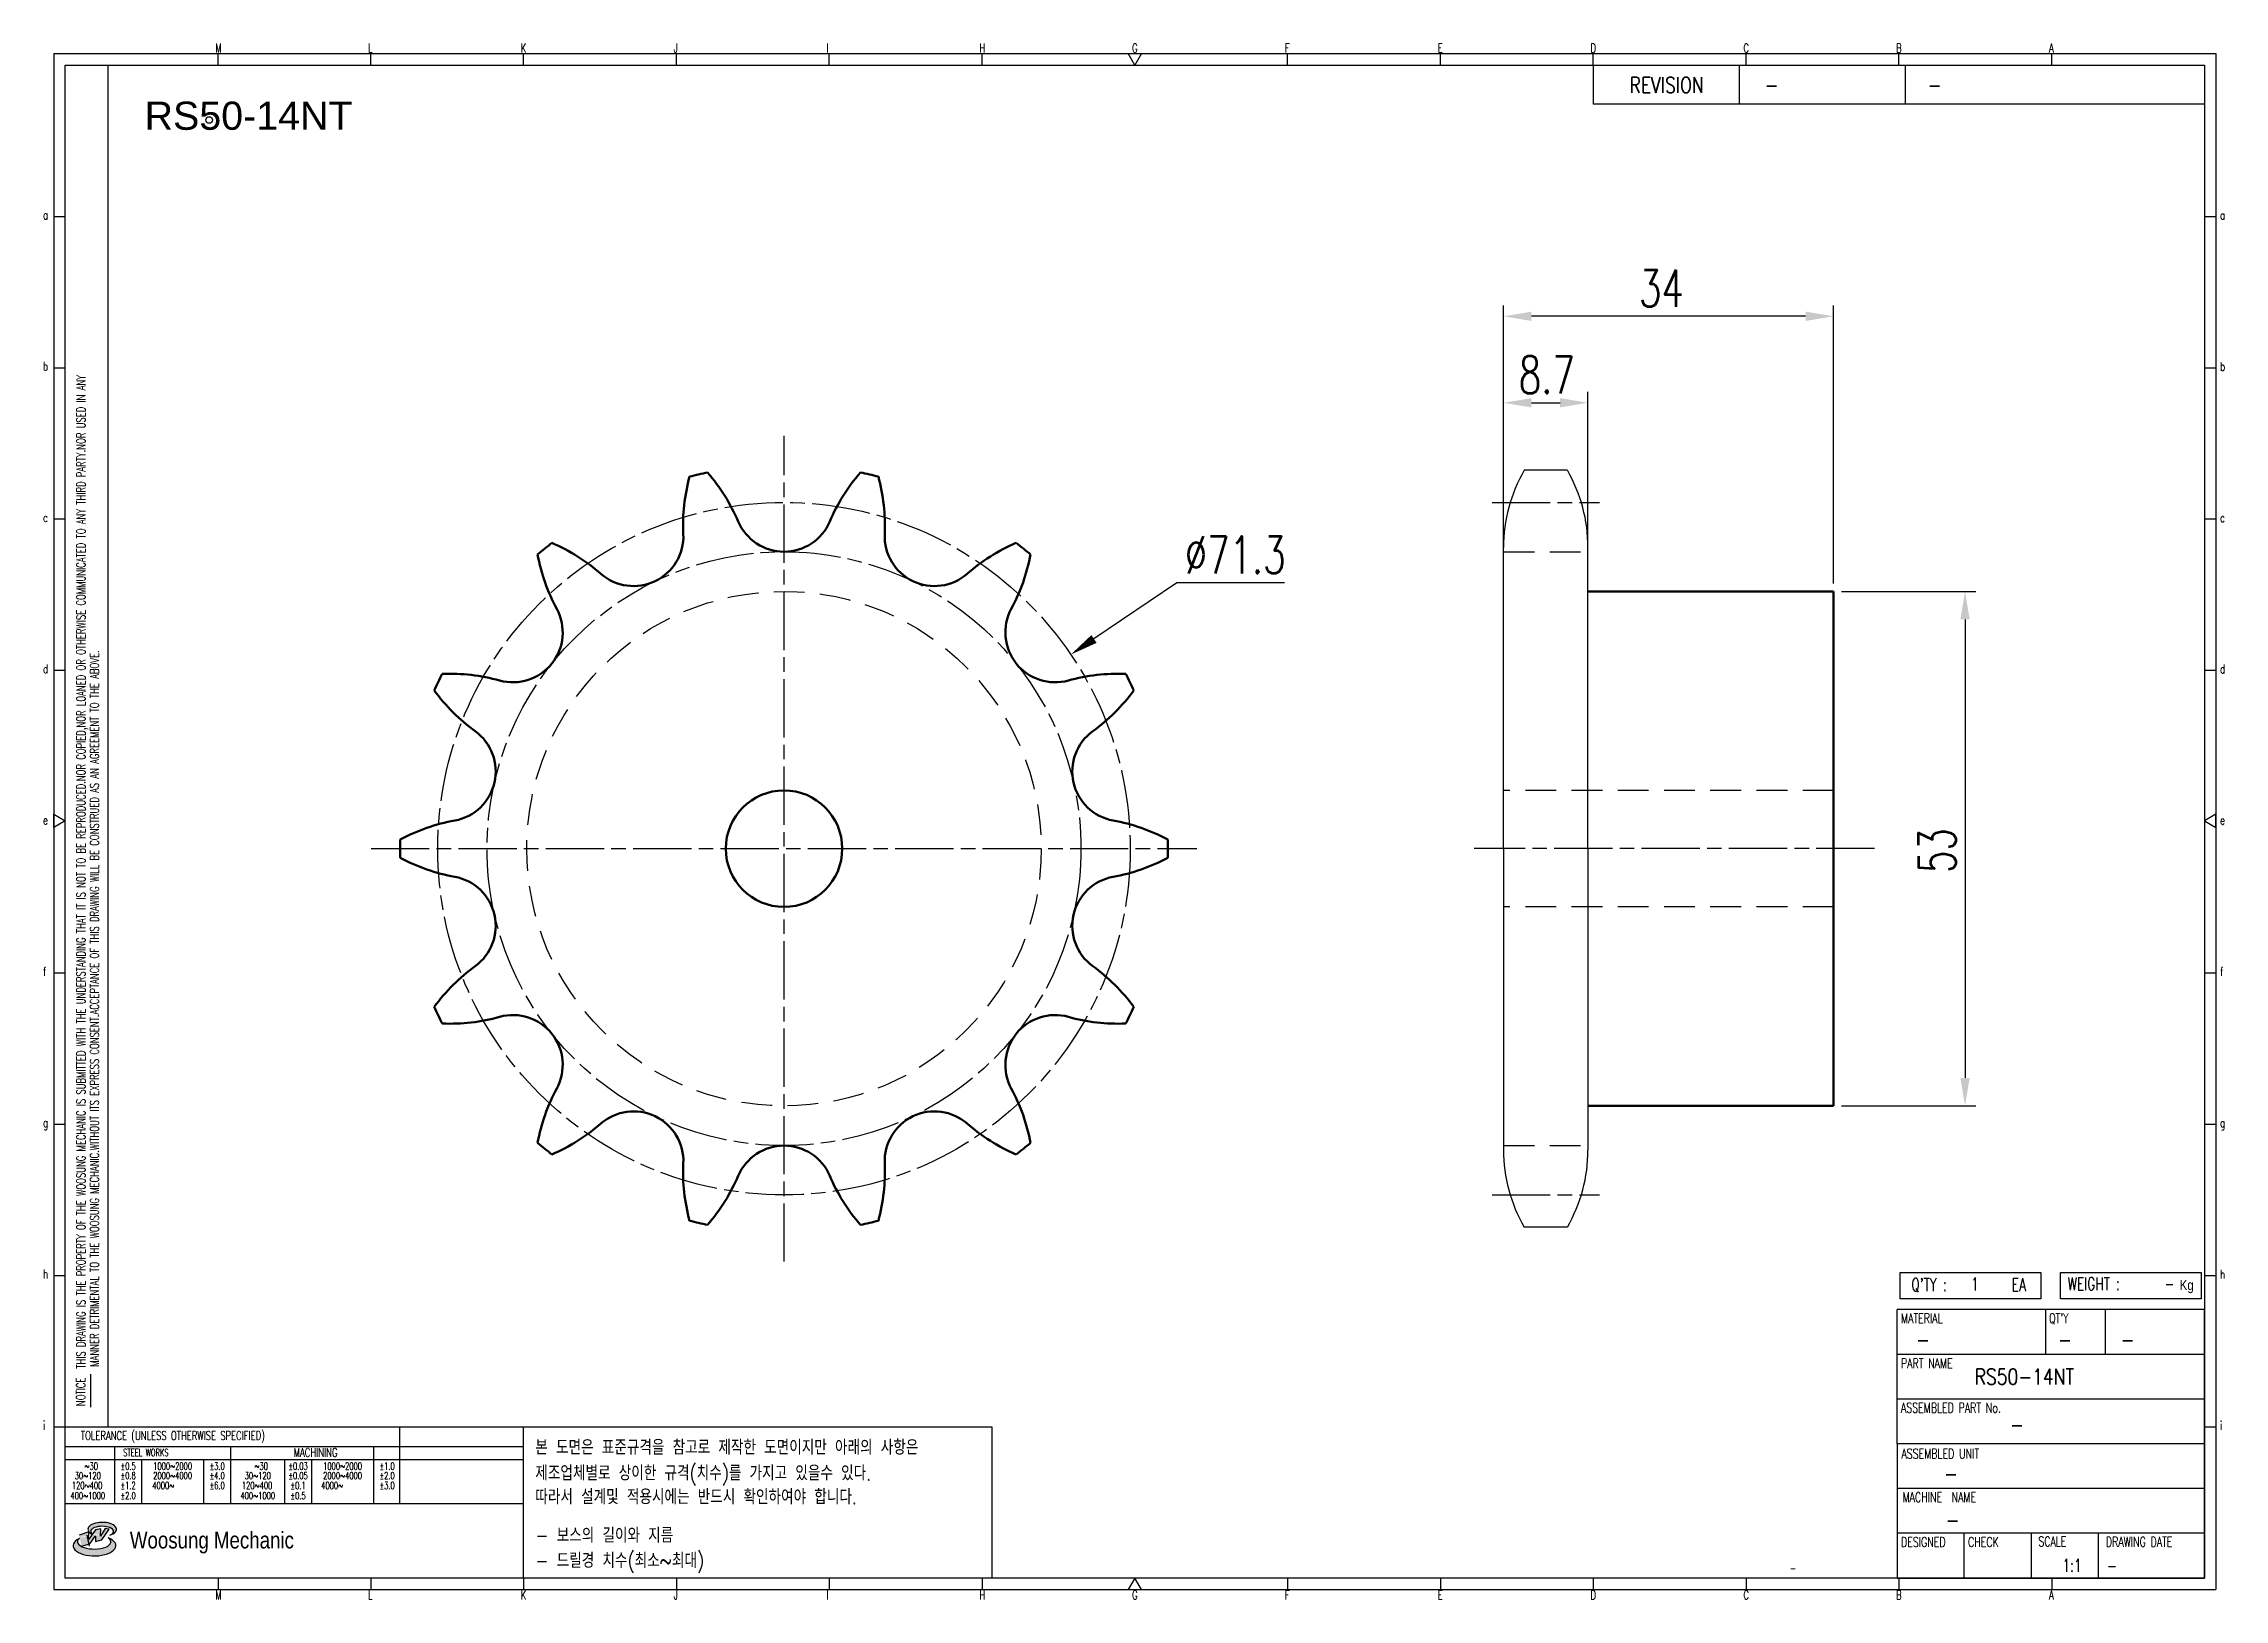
# Model space of a CAD drawing. Header units: millimetres. Extents: x 8308 to 8533, y 4751 to 4911.
import ezdxf
from ezdxf.enums import TextEntityAlignment as Align

# ---------------------------------------------------------------- set-up
doc = ezdxf.new("R2010")
doc.units = ezdxf.units.MM
for name, pattern in [('AM_ISO08W050', [18, 12, -1.5, 3, -1.5]), ('AM_ISO08W050x2', [9, 6, -0.75, 1.5, -0.75]), ('HIDDEN', [9.525, 6.35, -3.175])]:
    doc.linetypes.add(name, pattern=pattern)
for name, color, linetype, lineweight in [('1', 7, 'Continuous', 50), ('22', 30, 'AM_ISO08W050', 25), ('23', 40, 'AM_ISO08W050', 25), ('VIS', 7, 'Continuous', 50)]:
    doc.layers.add(name, color=color, linetype=linetype, lineweight=lineweight)
for name, color, linetype in [('HL', 2, 'HIDDEN'), ('S-DIM', 7, 'Continuous'), ('TITLE', 7, 'Continuous'), ('도면레이아웃', 7, 'Continuous')]:
    doc.layers.add(name, color=color, linetype=linetype)
doc.styles.add('HAN', font='ROMANS.shx', dxfattribs={"width": 0.7, "bigfont": 'whgtxt.shx'})
doc.styles.add('HKD_ST2', font='romans.shx', dxfattribs={"width": 0.7, "height": 4, "bigfont": '@extfont2.shx'})
doc.styles.add('HSG', font='SIMPLEX.shx', dxfattribs={"width": 0.7, "bigfont": 'HSG.shx'})
doc.styles.add('ROMANS', font='romans.shx', dxfattribs={"width": 0.7, "bigfont": 'whgtxt.shx'})
doc.styles.add('SLDTEXTSTYLE4', font='arial.ttf', dxfattribs={"width": 0.8})
doc.styles.get("Standard").update_dxf_attribs({"font": 'arial.ttf'})
doc.dimstyles.new('APP4', dxfattribs={"dimscale": 1.6, "dimtxt": 2.4, "dimasz": 1.8, "dimexe": 0.7, "dimexo": 0.5, "dimgap": 0.6, "dimtad": 1, "dimtoh": 1, "dimdec": 1, "dimrnd": 0.01, "dimzin": 9, "dimdsep": 46, "dimtxsty": 'HSG', "dimcen": 0, "dimclrd": 1, "dimclre": 1, "dimclrt": 256, "dimazin": 2, "dimtp": 1, "dimtm": 1, "dimtfac": 0.5, "dimtdec": 1, "dimtofl": 0, "dimtmove": 0, "dimatfit": 3, "dimfxl": 0, "dimtvp": 1, "dimtolj": 2, "dimlwd": -1, "dimlwe": -1, "dimarcsym": 0})

# ---------------------------------------------------------------- blocks, each defined once
blk = doc.blocks.new('SUYWSHJH')
at = {"layer": '도면레이아웃'}
h = blk.add_hatch(color=10, dxfattribs=at)
h.paths.add_polyline_path([(1.544, 35.177), (1.554, 34.966), (1.779, 35.034), (2.054, 35.422), (1.908, 35.446), (1.728, 35.167), (1.741, 35.439), (1.547, 35.405), (1.292, 35.041), (1.295, 35.33), (0.943, 35.208), (1.03, 34.8), (1.336, 34.885)])
edge = h.paths.add_edge_path()
edge.add_ellipse((1.795, 35.421), major_axis=(-0.53, 0), ratio=0.487785, start_angle=122.36065, end_angle=403.39574)
edge.add_line((1.411, 35.244), (1.419, 35.261))
edge.add_ellipse((1.798, 35.344), major_axis=(-0.423, 0), ratio=0.444396, start_angle=131.58977, end_angle=386.19408, ccw=False)
edge = h.paths.add_edge_path()
edge.add_ellipse((1.512, 34.815), major_axis=(-0.793, 0), ratio=0.480113, start_angle=314.67633, end_angle=590.85213)
edge.add_ellipse((1.501, 34.958), major_axis=(-0.62, 0), ratio=0.43311, start_angle=331.7024, end_angle=574.42495, ccw=False)
for p, q in [((0, 90.118), (80.15, 90.118)), ((0, 90.118), (0, 33.191)), ((6.089, 89.693), (6.089, 90.118)), ((11.753, 89.693), (11.753, 90.118)), ((17.418, 89.693), (17.418, 90.118)), ((23.082, 89.693), (23.082, 90.118)), ((28.746, 89.693), (28.746, 90.118)), ((34.411, 89.693), (34.411, 90.118)), ((45.739, 89.693), (45.739, 90.118)), ((51.404, 89.693), (51.404, 90.118)), ((57.068, 89.693), (57.068, 90.118)), ((62.732, 89.693), (62.732, 90.118)), ((68.397, 89.693), (68.397, 90.118)), ((74.061, 89.693), (74.061, 90.118)), ((80.15, 90.118), (80.15, 33.191)), ((0, 84.085), (0.425, 84.085)), ((79.725, 84.085), (80.15, 84.085)), ((0, 78.478), (0.425, 78.478)), ((79.725, 78.478), (80.15, 78.478)), ((0, 72.87), (0.425, 72.87)), ((79.725, 72.87), (80.15, 72.87)), ((0, 67.262), (0.425, 67.262)), ((79.725, 67.262), (80.15, 67.262)), ((0, 56.047), (0.425, 56.047)), ((79.725, 56.047), (80.15, 56.047)), ((0, 50.439), (0.425, 50.439)), ((79.725, 50.439), (80.15, 50.439)), ((0, 44.832), (0.425, 44.832)), ((79.725, 44.832), (80.15, 44.832)), ((1.377, 39.947), (1.377, 41.174)), ((0, 39.224), (0.425, 39.224)), ((79.725, 39.224), (80.15, 39.224)), ((0, 33.191), (80.15, 33.191)), ((6.089, 33.616), (6.089, 33.191)), ((11.753, 33.616), (11.753, 33.191)), ((17.418, 33.616), (17.418, 33.191)), ((23.082, 33.616), (23.082, 33.191)), ((28.746, 33.616), (28.746, 33.191)), ((34.411, 33.616), (34.411, 33.191)), ((45.739, 33.616), (45.739, 33.191)), ((51.404, 33.616), (51.404, 33.191)), ((57.068, 33.616), (57.068, 33.191)), ((62.732, 33.616), (62.732, 33.191)), ((68.397, 33.616), (68.397, 33.191)), ((74.061, 33.616), (74.061, 33.191))]:
    blk.add_line(p, q)
at = {"color": 2}
for p, q in [((2.017, 39.224), (2.017, 89.693)), ((0.425, 39.224), (17.418, 39.224)), ((12.816, 39.224), (12.816, 36.382)), ((17.418, 33.616), (17.418, 39.224)), ((0.425, 38.487), (17.418, 38.487)), ((0.425, 38.012), (17.418, 38.012)), ((2.257, 38.487), (2.257, 36.382)), ((3.257, 38.012), (3.257, 36.382)), ((5.557, 38.012), (5.557, 36.382)), ((6.557, 38.5), (6.557, 36.382)), ((8.557, 38.012), (8.557, 36.382)), ((9.557, 38.026), (9.557, 36.382)), ((11.857, 38.487), (11.857, 36.382)), ((0.425, 36.382), (17.418, 36.382))]:
    blk.add_line(p, q, dxfattribs=at)
at = {"color": 6, "ltscale": 0.5}
for p, q in [((57.068, 89.693), (57.068, 88.246)), ((62.47, 89.693), (62.47, 88.246)), ((68.635, 89.693), (68.635, 88.246)), ((79.725, 88.246), (57.068, 88.246)), ((68.336, 38.59), (68.336, 43.563)), ((79.725, 43.563), (68.336, 43.563)), ((73.827, 43.563), (73.827, 41.905)), ((76.037, 43.563), (76.037, 41.905)), ((79.725, 38.59), (79.725, 43.563)), ((79.725, 41.905), (68.336, 41.905)), ((79.725, 40.248), (68.336, 40.248)), ((68.336, 38.59), (68.336, 33.616)), ((79.725, 38.59), (68.336, 38.59)), ((79.725, 33.616), (79.725, 38.59)), ((79.725, 36.932), (68.336, 36.932)), ((79.725, 35.274), (68.336, 35.274)), ((70.822, 33.616), (70.822, 35.274)), ((73.309, 33.616), (73.309, 35.274)), ((75.796, 33.616), (75.796, 35.274)), ((68.336, 33.616), (79.725, 33.616))]:
    blk.add_line(p, q, dxfattribs=at)
for points in [[(40.075, 89.693), (39.83, 90.118), (40.32, 90.118)], [(0.425, 89.693), (79.725, 89.693), (79.725, 33.616), (0.425, 33.616)], [(0.425, 61.679), (0, 61.433), (0, 61.924)], [(79.725, 61.679), (80.15, 61.433), (80.15, 61.924)], [(40.075, 33.616), (39.83, 33.191), (40.32, 33.191)]]:
    blk.add_lwpolyline(points, close=True)
at = {"layer": 'TITLE', "color": 20}
for p, q in [((68.449, 43.961), (68.449, 44.936)), ((68.449, 44.936), (73.654, 44.936)), ((73.654, 44.936), (73.654, 43.961)), ((74.39, 43.961), (74.39, 44.936)), ((74.39, 44.936), (79.595, 44.936)), ((79.595, 44.936), (79.595, 43.961)), ((73.654, 43.961), (68.449, 43.961)), ((79.595, 43.961), (74.39, 43.961))]:
    blk.add_line(p, q, dxfattribs=at)
at = {"layer": '도면레이아웃'}
for p, q in [((1.295, 35.33), (0.943, 35.208)), ((1.03, 34.8), (1.336, 34.885)), ((1.224, 35.208), (1.311, 34.8)), ((1.224, 35.208), (1.224, 35.208)), ((1.547, 35.405), (1.292, 35.041)), ((1.292, 35.041), (1.295, 35.33)), ((1.336, 34.885), (1.544, 35.177)), ((1.419, 35.261), (1.411, 35.244)), ((1.544, 35.177), (1.554, 34.966)), ((1.741, 35.439), (1.547, 35.405)), ((1.554, 34.966), (1.779, 35.034)), ((1.908, 35.446), (1.728, 35.167)), ((1.728, 35.167), (1.741, 35.439)), ((1.779, 35.034), (2.054, 35.422)), ((2.054, 35.422), (1.908, 35.446))]:
    blk.add_line(p, q, dxfattribs=at)
for centre, major_axis, ratio, start_param, end_param in [((1.795, 35.421), (-0.53, 0), 0.487785, 2.135596, 7.040584), ((1.512, 34.815), (-0.793, 0), 0.480113, 5.492138, 10.312315), ((1.501, 34.958), (-0.62, 0), 0.43311, 5.789299, 10.025607), ((1.798, 35.344), (-0.423, 0), 0.444396, 2.296675, 6.740358)]:
    blk.add_ellipse(centre, major_axis=major_axis, ratio=ratio, start_param=start_param, end_param=end_param, dxfattribs=at)
at = {"color": 4, "style": 'HKD_ST2', "width": 0.7}
for s, p in [('M', (5.988, 90.164)), ('L', (11.652, 90.164)), ('K', (17.316, 90.164)), ('J', (22.981, 90.164)), ('I', (28.645, 90.164)), ('H', (34.309, 90.164)), ('G', (39.974, 90.164)), ('F', (45.638, 90.164)), ('E', (51.302, 90.164)), ('D', (56.967, 90.164)), ('C', (62.631, 90.164)), ('B', (68.295, 90.164)), ('A', (73.96, 90.164)), ('a', (-0.395, 83.976)), ('a', (80.305, 83.97)), ('b', (-0.395, 78.368)), ('b', (80.305, 78.362)), ('c', (-0.395, 72.76)), ('c', (80.305, 72.754)), ('d', (-0.395, 67.153)), ('d', (80.305, 67.147)), ('e', (-0.395, 61.545)), ('e', (80.305, 61.539)), ('f', (-0.395, 55.937)), ('f', (80.305, 55.931)), ('g', (-0.395, 50.33)), ('g', (80.305, 50.324)), ('h', (-0.395, 44.722)), ('h', (80.305, 44.716)), ('i', (-0.395, 39.114)), ('i', (80.305, 39.108)), ('M', (5.988, 32.824)), ('L', (11.652, 32.824)), ('K', (17.316, 32.824)), ('J', (22.981, 32.824)), ('I', (28.645, 32.824)), ('H', (34.309, 32.824)), ('G', (39.974, 32.824)), ('F', (45.638, 32.824)), ('E', (51.302, 32.824)), ('D', (56.967, 32.824)), ('C', (62.631, 32.824)), ('B', (68.295, 32.824)), ('A', (73.96, 32.824))]:
    blk.add_text(s, height=0.326, dxfattribs=at).set_placement(p)
for s, height, style, width, p in [('REVISION', 0.5806, 'HAN', 0.8, (58.415, 88.664)), ('-', 0.581, 'HAN', 0.8, (63.426, 88.664)), ('-', 0.581, 'HAN', 0.8, (69.468, 88.664)), ("Q'TY : ", 0.4746, 'HKD_ST2', 0.7, (68.857, 44.253)), ('1', 0.475, 'HKD_ST2', 0.7, (71.071, 44.275)), ('EA', 0.4746, 'HKD_ST2', 0.7, (72.578, 44.253)), ('WEIGHT : ', 0.4746, 'HKD_ST2', 0.7, (74.65, 44.286)), ('-', 0.581, 'HAN', 0.8, (69.029, 42.157)), ('-', 0.581, 'HAN', 0.8, (74.289, 42.157)), ('-', 0.581, 'HAN', 0.8, (76.623, 42.157)), ('-', 0.581, 'HAN', 0.8, (72.515, 39.013)), ('-', 0.581, 'HAN', 0.8, (70.067, 37.189)), ('-', 0.581, 'HAN', 0.8, (70.126, 35.48)), ('1:1', 0.4746, 'HKD_ST2', 0.7, (74.458, 33.848)), ('-', 0.475, 'HKD_ST2', 0.7, (76.112, 33.837))]:
    blk.add_text(s, height=height, dxfattribs=dict(style=style, width=width)).set_placement(p)
at = {"color": 6, "style": 'HKD_ST2', "width": 0.7}
for s, p in [(' THIS DRAWING IS THE PROPERTY OF THE WOOSUNG MECHANIC IS SUBMITTED WITH THE UNDERSTANDING THAT IT IS NOT TO BE REPRODUCED.NOR COPIED,NOR LOANED OR OTHERWISE COMMUNICATED TO ANY THIRD PARTY.NOR USED IN ANY', (1.173, 41.217)), ('MANNER DETRIMENTAL TO THE WOOSUNG MECHANIC.WITHOUT ITS EXPRESS CONSENT.ACCEPTANCE OF THIS DRAWING WILL BE CONSTRUED AS AN AGREEMENT TO THE ABOVE.', (1.672, 41.447))]:
    blk.add_text(s, height=0.326266, rotation=90, dxfattribs=at).set_placement(p)
at = {"style": 'HKD_ST2', "width": 0.7}
blk.add_text('-', height=0.475, dxfattribs=at).set_placement((78.613, 44.286), align=Align.RIGHT)
at = {"color": 4, "style": 'HKD_ST2', "width": 0.7}
for s, height, p in [('MATERIAL', 0.3651, (68.474, 43.425)), ("QT'Y", 0.3651, (73.965, 43.425)), ('PART NAME', 0.3651, (68.474, 41.756)), ('ASSEMBLED PART No.', 0.36511, (68.474, 40.109)), ('ASSEMBLED UNIT', 0.36511, (68.49, 38.408)), ('MACHINE  NAME', 0.36511, (68.532, 36.794)), ('DESIGNED', 0.3651, (68.474, 35.136)), ('CHECK', 0.3651, (70.961, 35.136)), ('SCALE', 0.3651, (73.566, 35.153)), ('DRAWING DATE', 0.36511, (76.071, 35.141))]:
    blk.add_text(s, height=height, dxfattribs=at).set_placement(p, align=Align.TOP_LEFT)
at = {"style": 'HKD_ST2', "width": 0.7}
blk.add_text('NOTICE', height=0.3263, rotation=90, dxfattribs=at).set_placement((1.163, 39.988))
for s, height, style, width, p in [('TOLERANCE (UNLESS OTHERWISE SPECIFIED)', 0.32627, 'HKD_ST2', 0.7, (4.417, 38.896)), ('-', 0.326, 'ROMANS', 0.65, (64.469, 33.975))]:
    blk.add_text(s, height=height, dxfattribs=dict(style=style, width=width)).set_placement(p, align=Align.MIDDLE_CENTER)
at = {"color": 4, "style": 'HKD_ST2', "width": 0.7}
for s, height, p in [('STEEL WORKS', 0.26101, (3.416, 38.268)), ('MACHINING', 0.3263, (9.707, 38.27)), ('%%P0.5', 0.261, (2.757, 37.762)), ('%%P0.8', 0.261, (2.757, 37.411)), ('%%P3.0', 0.261, (6.057, 37.762)), ('%%P4.0', 0.261, (6.057, 37.411)), ('%%P0.03', 0.261, (9.057, 37.762)), ('%%P0.05', 0.261, (9.057, 37.411)), ('%%P1.0', 0.261, (12.357, 37.762)), ('%%P2.0', 0.261, (12.357, 37.411)), ('%%P1.2', 0.261, (2.757, 37.045)), ('%%P2.0', 0.261, (2.757, 36.67)), ('%%P6.0', 0.261, (6.057, 37.045)), ('%%P0.1', 0.261, (9.057, 37.045)), ('%%P0.5', 0.261, (9.057, 36.67)), ('%%P3.0', 0.261, (12.357, 37.045))]:
    blk.add_text(s, height=height, dxfattribs=at).set_placement(p, align=Align.MIDDLE)
for s, height, p in [('30%%126120', 0.261, (1.263, 37.411)), ('%%12630', 0.261, (1.389, 37.762)), ('2000%%1264000', 0.26101, (4.407, 37.411)), ('1000%%1262000', 0.26101, (4.407, 37.762)), ('30%%126120', 0.261, (7.563, 37.411)), ('%%12630', 0.261, (7.689, 37.762)), ('2000%%1264000', 0.26101, (10.707, 37.411)), ('1000%%1262000', 0.26101, (10.707, 37.762)), ('400%%1261000', 0.26101, (1.263, 36.67)), ('120%%126400', 0.26101, (1.237, 37.045)), ('4000%%126', 0.261, (4.061, 37.045)), ('400%%1261000', 0.26101, (7.563, 36.67)), ('120%%126400', 0.26101, (7.537, 37.045)), ('4000%%126', 0.261, (10.321, 37.045))]:
    blk.add_text(s, height=height, dxfattribs=at).set_placement(p, align=Align.MIDDLE_CENTER)
at = {"color": 1, "style": 'SLDTEXTSTYLE4', "width": 0.8}
blk.add_text('Woosung Mechanic', height=0.61957, dxfattribs=at).set_placement((2.822, 34.711))
at = {"layer": 'TITLE', "width": 0.8}
blk.add_text('Kg', height=0.3789, dxfattribs=at).set_placement((78.807, 44.286))
blk = doc.blocks.new('*D87')
at = {"layer": 'Defpoints', "color": 0, "transparency": 16777216}
for p in [(8414.21, 4848.06), (8355.12, 4808.08)]:
    blk.add_point(p, dxfattribs=at)
at = {"layer": 'S-DIM', "color": 1, "transparency": 16777216}
for p, q in [((8425.14, 4855.45), (8416.6, 4849.67)), ((8436.21, 4855.45), (8425.14, 4855.45))]:
    blk.add_line(p, q, dxfattribs=at)
blk.add_solid([(8416.33, 4850.07), (8416.87, 4849.27), (8414.21, 4848.06)], dxfattribs=at)
at = {"layer": 'S-DIM', "transparency": 16777216, "insert": (8431.15, 4858.33), "char_height": 3.84, "attachment_point": 5, "style": 'HSG'}
blk.add_mtext('\\A2;∅71.3', dxfattribs=at)
blk = doc.blocks.new('*D88')
at = {"layer": 'Defpoints', "color": 0, "transparency": 16777216}
for p in [(8492.79, 4854.57), (8492.79, 4801.57), (8506.33, 4801.57)]:
    blk.add_point(p, dxfattribs=at)
at = {"layer": 'S-DIM', "color": 1, "transparency": 16777216}
for p, q in [((8493.59, 4854.57), (8507.45, 4854.57)), ((8506.33, 4851.69), (8506.33, 4804.45)), ((8493.59, 4801.57), (8507.45, 4801.57))]:
    blk.add_line(p, q, dxfattribs=at)
for points in [[(8505.85, 4851.69), (8506.81, 4851.69), (8506.33, 4854.57)], [(8505.85, 4804.45), (8506.81, 4804.45), (8506.33, 4801.57)]]:
    blk.add_solid(points, dxfattribs=at)
at = {"layer": 'S-DIM', "transparency": 16777216, "insert": (8503.45, 4827.87), "char_height": 3.84, "attachment_point": 5, "rotation": 90, "style": 'HSG'}
blk.add_mtext('\\A2;53', dxfattribs=at)
blk = doc.blocks.new('*D89')
at = {"layer": 'Defpoints', "color": 0, "transparency": 16777216}
for p in [(8458.79, 4882.91), (8458.79, 4854.57), (8492.79, 4854.57)]:
    blk.add_point(p, dxfattribs=at)
at = {"layer": 'S-DIM', "color": 1, "transparency": 16777216}
for p, q in [((8458.79, 4855.37), (8458.79, 4884.03)), ((8492.79, 4855.37), (8492.79, 4884.03)), ((8489.91, 4882.91), (8461.67, 4882.91))]:
    blk.add_line(p, q, dxfattribs=at)
for points in [[(8461.67, 4883.39), (8461.67, 4882.43), (8458.79, 4882.91)], [(8489.91, 4883.39), (8489.91, 4882.43), (8492.79, 4882.91)]]:
    blk.add_solid(points, dxfattribs=at)
at = {"layer": 'S-DIM', "transparency": 16777216, "insert": (8475.05, 4885.79), "char_height": 3.84, "attachment_point": 5, "style": 'HSG'}
blk.add_mtext('\\A2;34', dxfattribs=at)
blk = doc.blocks.new('*D90')
at = {"layer": 'Defpoints', "color": 0, "transparency": 16777216}
for p in [(8467.49, 4874), (8458.79, 4858.65), (8467.49, 4859.11)]:
    blk.add_point(p, dxfattribs=at)
at = {"layer": 'S-DIM', "color": 1, "transparency": 16777216}
for p, q in [((8458.79, 4859.45), (8458.79, 4875.12)), ((8467.49, 4859.91), (8467.49, 4875.12)), ((8461.67, 4874), (8464.61, 4874))]:
    blk.add_line(p, q, dxfattribs=at)
for points in [[(8461.67, 4874.48), (8461.67, 4873.52), (8458.79, 4874)], [(8464.61, 4874.48), (8464.61, 4873.52), (8467.49, 4874)]]:
    blk.add_solid(points, dxfattribs=at)
at = {"layer": 'S-DIM', "transparency": 16777216, "insert": (8463.24, 4876.88), "char_height": 3.84, "attachment_point": 5, "style": 'HSG'}
blk.add_mtext('\\A2;8.7', dxfattribs=at)

msp = doc.modelspace()

# ---------------------------------------------------------------- linework, layer by layer
for p, q in [((8465.36, 4867.05), (8460.92, 4867.05)), ((8458.79, 4828.07), (8458.79, 4859.11)), ((8467.49, 4828.07), (8467.49, 4859.11)), ((8458.79, 4828.07), (8458.79, 4797.02)), ((8467.49, 4828.07), (8467.49, 4797.02)), ((8465.36, 4789.09), (8460.92, 4789.09))]:
    msp.add_line(p, q)
at = {"color": 4}
msp.add_lwpolyline([(8357.84, 4768.53), (8406.09, 4768.53), (8406.09, 4752.94), (8357.84, 4752.94)], close=True, dxfattribs=at)
msp.add_circle((8325.46, 4903.13), 0.336)
for centre, start, end in [((8474.66, 4859.11), 150, 180), ((8451.62, 4859.11), 0, 30), ((8474.66, 4797.02), 180, 210), ((8451.62, 4797.02), 330, 0)]:
    msp.add_arc(centre, 15.87, start, end)
at = {"layer": '1'}
msp.add_circle((8384.67, 4828.07), 6, dxfattribs=at)
for centre, radius, start, end in [((8393.78, 4861.33), 19.51, 164.947, 182.5), ((8384.67, 4828.07), 39.54, 101.4797, 104.2345), ((8362.02, 4854.08), 19.51, 23.2143, 40.7673), ((8407.31, 4854.08), 19.51, 139.2327, 156.7857), ((8384.67, 4828.07), 39.54, 75.7655, 78.5203), ((8375.55, 4861.33), 19.51, 357.5, 15.053), ((8384.67, 4863.79), 5.13, 203.2143, 336.7857), ((8384.67, 4828.07), 39.54, 127.194, 129.9488), ((8352.98, 4841.68), 19.51, 48.9286, 66.4816), ((8369.17, 4860.25), 5.13, 228.9286, 2.5), ((8400.17, 4860.25), 5.13, 177.5, 311.0714), ((8416.35, 4841.68), 19.51, 113.5184, 131.0714), ((8384.67, 4828.07), 39.54, 50.0512, 52.806), ((8378.45, 4861.99), 19.51, 190.6613, 208.2143), ((8390.89, 4861.99), 19.51, 331.7857, 349.3387), ((8356.74, 4850.34), 5.13, 254.6429, 28.2143), ((8412.6, 4850.34), 5.13, 151.7857, 285.3571), ((8384.67, 4828.07), 39.54, 152.9083, 155.6631), ((8350.21, 4826.58), 19.51, 74.6429, 92.1959), ((8419.12, 4826.58), 19.51, 87.8041, 105.3571), ((8384.67, 4828.07), 39.54, 24.3369, 27.0917), ((8364.35, 4855.93), 19.51, 216.3756, 233.9286), ((8404.99, 4855.93), 19.51, 306.0714, 323.6244), ((8349.84, 4836.02), 5.13, 280.3571, 53.9286), ((8419.49, 4836.02), 5.13, 126.0714, 259.6429), ((8354.27, 4811.78), 19.51, 100.3571, 117.9101), ((8415.06, 4811.78), 19.51, 62.0899, 79.6429), ((8384.67, 4828.07), 39.54, 178.6226, 181.3774), ((8384.67, 4828.07), 39.54, 358.6226, 1.3774), ((8354.27, 4844.36), 19.51, 242.0899, 259.6429), ((8415.06, 4844.36), 19.51, 280.3571, 297.9101), ((8349.84, 4820.12), 5.13, 306.0714, 79.6429), ((8419.49, 4820.12), 5.13, 100.3571, 233.9286), ((8364.35, 4800.2), 19.51, 126.0714, 143.6244), ((8404.99, 4800.2), 19.51, 36.3756, 53.9286), ((8384.67, 4828.07), 39.54, 204.3369, 207.0917), ((8350.21, 4829.55), 19.51, 267.8041, 285.3571), ((8356.74, 4805.8), 5.13, 331.7857, 105.3571), ((8412.6, 4805.8), 5.13, 74.6429, 208.2143), ((8419.12, 4829.55), 19.51, 254.6429, 272.1959), ((8384.67, 4828.07), 39.54, 332.9083, 335.6631), ((8378.45, 4794.15), 19.51, 151.7857, 169.3387), ((8390.89, 4794.15), 19.51, 10.6613, 28.2143), ((8369.17, 4795.88), 5.13, 357.5, 131.0714), ((8400.17, 4795.88), 5.13, 48.9286, 182.5), ((8352.98, 4814.46), 19.51, 293.5184, 311.0714), ((8416.35, 4814.46), 19.51, 228.9286, 246.4816), ((8384.67, 4828.07), 39.54, 230.0512, 232.806), ((8384.67, 4792.35), 5.13, 23.2143, 156.7857), ((8384.67, 4828.07), 39.54, 307.194, 309.9488), ((8393.78, 4794.81), 19.51, 177.5, 195.053), ((8362.02, 4802.06), 19.51, 319.2327, 336.7857), ((8407.31, 4802.06), 19.51, 203.2143, 220.7673), ((8375.55, 4794.81), 19.51, 344.947, 2.5), ((8384.67, 4828.07), 39.54, 255.7655, 258.5203), ((8384.67, 4828.07), 39.54, 281.4797, 284.2345)]:
    msp.add_arc(centre, radius, start, end, dxfattribs=at)
at = {"layer": '22', "linetype": 'AM_ISO08W050x2'}
for p, q in [((8457.61, 4863.74), (8468.67, 4863.74)), ((8457.61, 4792.4), (8468.67, 4792.4))]:
    msp.add_line(p, q, dxfattribs=at)
at = {"layer": '23', "color": 4, "linetype": 'AM_ISO08W050x2'}
for p, q in [((8384.67, 4785.53), (8384.67, 4870.61)), ((8342.13, 4828.07), (8427.21, 4828.07)), ((8497.01, 4828.07), (8455.76, 4828.07))]:
    msp.add_line(p, q, dxfattribs=at)
for radius in [35.67, 30.59]:
    msp.add_circle((8384.67, 4828.07), radius, dxfattribs=at)
at = {"layer": 'HL', "ltscale": 0.5}
for p, q in [((8458.79, 4858.65), (8467.49, 4858.65)), ((8492.79, 4834.07), (8458.79, 4834.07)), ((8492.79, 4822.07), (8458.79, 4822.07)), ((8458.79, 4797.48), (8467.49, 4797.48))]:
    msp.add_line(p, q, dxfattribs=at)
msp.add_circle((8384.67, 4828.07), 26.5, dxfattribs=at)
at = {"layer": 'VIS'}
for p, q in [((8492.79, 4854.57), (8467.49, 4854.57)), ((8492.79, 4854.57), (8492.79, 4801.57)), ((8492.79, 4801.57), (8467.49, 4801.57))]:
    msp.add_line(p, q, dxfattribs=at)

# ---------------------------------------------------------------- block references
at = {"xscale": 2.779053458626894, "yscale": 2.779053458626894, "zscale": 2.779053458626894}
msp.add_blockref('SUYWSHJH', (8309.44, 4659.52), dxfattribs=at)

# ---------------------------------------------------------------- texts
at = {"color": 2}
msp.add_text('RS50-14NT', height=2.904, dxfattribs=at).set_placement((8318.8, 4902.12))
at = {"style": 'HAN', "width": 0.8}
msp.add_text('RS50-14NT', height=1.614, dxfattribs=at).set_placement((8507.33, 4772.87))
at = {"color": 4, "style": 'HAN', "width": 0.8}
for s, p in [('본 도면은 표준규격을 참고로 제작한 도면이지만 아래의 사항은', (8359.05, 4765.64)), ('제조업체별로 상이한 규격(치수)를 가지고 있을수 있다.', (8359.05, 4762.99)), ('따라서 설계및 적용시에는 반드시 확인하여야 합니다.', (8359.05, 4760.54)), ('- 보스의 길이와 지름', (8359.05, 4756.58)), ('- 드릴경 치수(최소~최대)', (8359.05, 4753.98))]:
    msp.add_text(s, height=1.5267, dxfattribs=at).set_placement(p)

# ---------------------------------------------------------------- dimensions: what is measured, and where the dimension line sits
at = {"layer": 'S-DIM', "color": 3}
for base, p1, p2, picture, middle in [((8458.79, 4882.91), (8492.79, 4854.57), (8458.79, 4854.57), '*D89', (8475.05, 4882.91)), ((8467.49, 4874), (8458.79, 4858.65), (8467.49, 4859.11), '*D90', (8463.24, 4874))]:
    dim = msp.add_linear_dim(base=base, p1=p1, p2=p2, dimstyle='APP4', dxfattribs=at)
    dim.commit()
    dim.dimension.update_dxf_attribs({"geometry": picture, "text_midpoint": middle, "dimtype": 160})
dim = msp.add_diameter_dim_2p(p1=(8355.12, 4808.08), p2=(8414.21, 4848.06), dimstyle='APP4', dxfattribs=at)
dim.commit()
dim.dimension.update_dxf_attribs({"geometry": '*D87', "text_midpoint": (8431.15, 4855.45), "dimtype": 163})
dim = msp.add_linear_dim(base=(8506.33, 4801.57), p1=(8492.79, 4854.57), p2=(8492.79, 4801.57), angle=90, dimstyle='APP4', dxfattribs=at)
dim.commit()
dim.dimension.update_dxf_attribs({"geometry": '*D88', "text_midpoint": (8506.33, 4827.87), "dimtype": 160})

doc.saveas('drawing.dxf')
